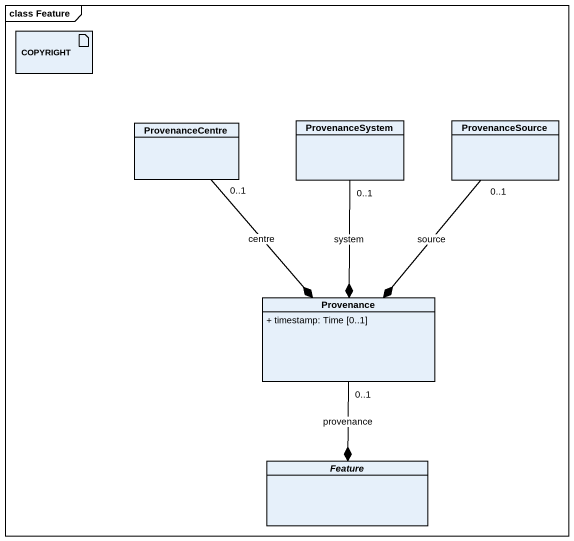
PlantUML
@startuml
mainframe class Feature
allowmixing
hide circle
hide empty members
skinparam classAttributeIconSize 0
artifact COPYRIGHT
class ProvenanceCentre
class ProvenanceSystem
class ProvenanceSource
class Provenance {
  + timestamp: Time [0..1]
}
abstract class Feature
Provenance *-up- "0..1" ProvenanceCentre : centre
Provenance *-up- "0..1" ProvenanceSystem : system
Provenance *-up- "0..1" ProvenanceSource : source
Feature *-up- "0..1" Provenance : provenance
@enduml
